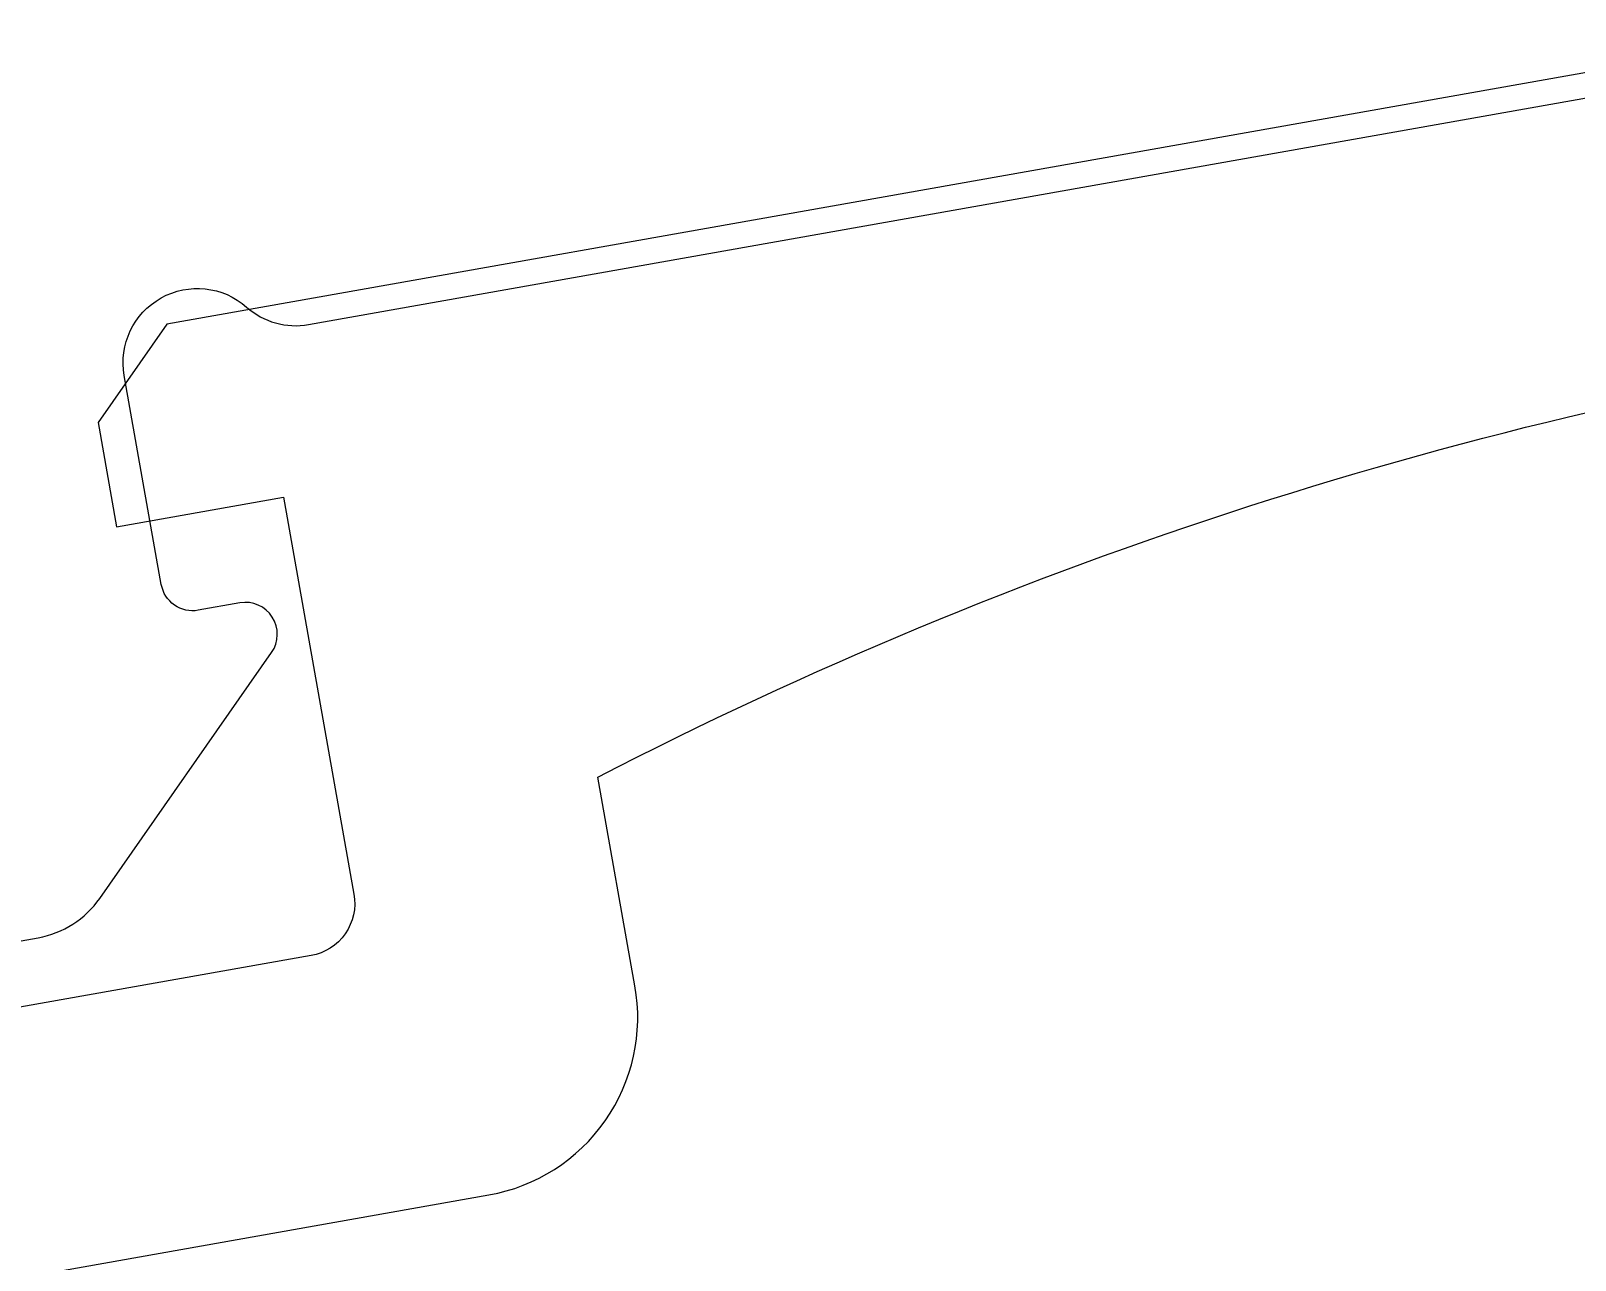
# Model space of a CAD drawing. Header units: millimetres. Extents: x 0 to 9491604, y -172998 to 295086.
# Drawn here: x 396848.06 to 396856.94, y 51089.77 to 51096.84 of the extents above; entities that cross this region are included whole.
import ezdxf
from ezdxf.enums import TextEntityAlignment as Align

# ---------------------------------------------------------------- set-up
doc = ezdxf.new("R2018")
doc.units = ezdxf.units.MM
for name, color, linetype, lineweight in [('АР_Маркер экспликации', 239, 'Continuous', 13), ('АР_Номер помещения', 250, 'Continuous', 9), ('АР_Размеры', 175, 'Continuous', 9), ('АР_Сущ Несущая стена', 250, 'Continuous', 50)]:
    doc.layers.add(name, color=color, linetype=linetype, lineweight=lineweight)
doc.layers.add('АР_Названия помещений', color=124, linetype='Continuous', lineweight=5, plot=False)
doc.layers.add('АР_Помещения_площадь', color=19, linetype='Continuous', lineweight=9, plot=False)
doc.styles.add('ISOCPEUR', font='', dxfattribs={"height": 250})
doc.styles.get("Standard").update_dxf_attribs({"font": 'GOST.TTF'})
doc.styles.get('ISOCPEUR').set_extended_font_data('ISOCPEUR', italic=True)

# ---------------------------------------------------------------- blocks, each defined once
blk = doc.blocks.new('*U252')
at = {"color": 7, "style": 'ISOCPEUR', "width": 0.7, "flags": 1}
blk.add_attdef('КАТЕГОРИЯ', (-499.1655, -2092.1864), '', height=250, dxfattribs=at)
at = {"layer": 'АР_Номер помещения', "color": 7, "style": 'ISOCPEUR', "width": 0.7}
blk.add_attdef('НОМЕР_ПОМЕЩЕНИЯ', text='', height=300, dxfattribs=at).set_placement((-13874.5004, 6637.5515), align=Align.MIDDLE_CENTER)
at = {"layer": 'АР_Помещения_площадь', "color": 7, "lineweight": 30, "width": 0.7, "flags": 104}
blk.add_attdef('ИМЯ_ПОМЕЩЕНИЯ', text='', height=100, dxfattribs=at).set_placement((157.6277, 1217.1414), align=Align.MIDDLE_CENTER)
at = {"layer": 'АР_Помещения_площадь', "color": 7, "style": 'ISOCPEUR', "width": 0.7}
blk.add_attdef('ПЛОЩАДЬ_ПОМЕЩЕНИЯ', text='', height=200, dxfattribs=at).set_placement((-12654.5821, 407.6716), align=Align.MIDDLE_RIGHT)
blk = doc.blocks.new('*U251')
at = {"color": 7, "style": 'ISOCPEUR', "width": 0.7, "flags": 1}
blk.add_attdef('КАТЕГОРИЯ', (-499.1655, -2092.1864), '', height=250, dxfattribs=at)
at = {"layer": 'АР_Номер помещения', "color": 7, "style": 'ISOCPEUR', "width": 0.7}
blk.add_attdef('НОМЕР_ПОМЕЩЕНИЯ', text='', height=300, dxfattribs=at).set_placement((-17424.9012, 1870.773), align=Align.MIDDLE_CENTER)
at = {"layer": 'АР_Помещения_площадь', "color": 7, "lineweight": 30, "width": 0.7, "flags": 104}
blk.add_attdef('ИМЯ_ПОМЕЩЕНИЯ', text='', height=100, dxfattribs=at).set_placement((157.6277, 1217.1414), align=Align.MIDDLE_CENTER)
at = {"layer": 'АР_Помещения_площадь', "color": 7, "style": 'ISOCPEUR', "width": 0.7}
blk.add_attdef('ПЛОЩАДЬ_ПОМЕЩЕНИЯ', text='', height=200, dxfattribs=at).set_placement((-12452.8113, 399.3563), align=Align.MIDDLE_RIGHT)

msp = doc.modelspace()

# ---------------------------------------------------------------- linework, layer by layer
at = {"layer": 'АР_Размеры', "color": 5, "lineweight": 9, "ltscale": 100, "transparency": 33554687}
for points in [[(396857.2015, 51134.6217), (396862.9858, 51101.9855, 0.414326), (396863.6218, 51101.541), (396864.9423, 51101.775, 0.410627), (396865.388, 51102.4042), (396865.2698, 51103.0713, 0.492552), (396865.0051, 51103.2721), (396864.5069, 51103.1838, -0.441111), (396864.2243, 51103.3813), (396863.9563, 51105.2355, -0.208057), (396864.2366, 51106.0913, -0.000016), (396866.1642, 51108.8462, -0.439819), (396867.6074, 51109.102, -0.000016), (396870.3643, 51107.1774, -0.208057), (396870.9218, 51106.47), (396871.3073, 51104.6367, -0.441111), (396871.1097, 51104.3541), (396870.6116, 51104.2658, 0.492552), (396870.432, 51103.9863), (396870.5503, 51103.3192, 0.410627), (396871.185, 51102.8814), (396872.5056, 51103.1155, 0.414326), (396872.9501, 51103.7515), (396867.1657, 51136.3877, 0.523933)], [(396857.2015, 51134.6217), (396862.9858, 51101.9855, 0.414326), (396863.6218, 51101.541), (396864.9423, 51101.775, 0.410627), (396865.388, 51102.4042), (396865.2698, 51103.0713, 0.492552), (396865.0051, 51103.2721), (396864.5069, 51103.1838, -0.441111), (396864.2243, 51103.3813), (396863.9563, 51105.2355, -0.208057), (396864.2366, 51106.0913, -0.000016), (396866.1642, 51108.8462, -0.439819), (396867.6074, 51109.102, -0.000016), (396870.3643, 51107.1774, -0.208057), (396870.9218, 51106.47), (396871.3073, 51104.6367, -0.441111), (396871.1097, 51104.3541), (396870.6116, 51104.2658, 0.492552), (396870.432, 51103.9863), (396870.5503, 51103.3192, 0.410627), (396871.185, 51102.8814), (396872.5056, 51103.1155, 0.414326), (396872.9501, 51103.7515), (396867.1657, 51136.3877, 0.523933)], [(396857.2015, 51134.6217), (396862.9858, 51101.9855, 0.414326), (396863.6218, 51101.541), (396864.9423, 51101.775, 0.410627), (396865.388, 51102.4042), (396865.2698, 51103.0713, 0.492552), (396865.0051, 51103.2721), (396864.5069, 51103.1838, -0.441111), (396864.2243, 51103.3813), (396863.9563, 51105.2355, -0.208057), (396864.2366, 51106.0913, -0.000016), (396866.1642, 51108.8462, -0.439819), (396867.6074, 51109.102, -0.000016), (396870.3643, 51107.1774, -0.208057), (396870.9218, 51106.47), (396871.3073, 51104.6367, -0.441111), (396871.1097, 51104.3541), (396870.6116, 51104.2658, 0.492552), (396870.432, 51103.9863), (396870.5503, 51103.3192, 0.410627), (396871.185, 51102.8814), (396872.5056, 51103.1155, 0.414326), (396872.9501, 51103.7515), (396867.1657, 51136.3877, 0.523933)], [(396857.2015, 51134.6217), (396862.9858, 51101.9855, 0.414326), (396863.6218, 51101.541), (396864.9423, 51101.775, 0.410627), (396865.388, 51102.4042), (396865.2698, 51103.0713, 0.492552), (396865.0051, 51103.2721), (396864.5069, 51103.1838, -0.441111), (396864.2243, 51103.3813), (396863.9563, 51105.2355, -0.208057), (396864.2366, 51106.0913, -0.000016), (396866.1642, 51108.8462, -0.439819), (396867.6074, 51109.102, -0.000016), (396870.3643, 51107.1774, -0.208057), (396870.9218, 51106.47), (396871.3073, 51104.6367, -0.441111), (396871.1097, 51104.3541), (396870.6116, 51104.2658, 0.492552), (396870.432, 51103.9863), (396870.5503, 51103.3192, 0.410627), (396871.185, 51102.8814), (396872.5056, 51103.1155, 0.414326), (396872.9501, 51103.7515), (396867.1657, 51136.3877, 0.523933)], [(396857.2015, 51134.6217), (396862.9858, 51101.9855, 0.414326), (396863.6218, 51101.541), (396864.9423, 51101.775, 0.410627), (396865.388, 51102.4042), (396865.2698, 51103.0713, 0.492552), (396865.0051, 51103.2721), (396864.5069, 51103.1838, -0.441111), (396864.2243, 51103.3813), (396863.9563, 51105.2355, -0.208057), (396864.2366, 51106.0913, -0.000016), (396866.1642, 51108.8462, -0.439819), (396867.6074, 51109.102, -0.000016), (396870.3643, 51107.1774, -0.208057), (396870.9218, 51106.47), (396871.3073, 51104.6367, -0.441111), (396871.1097, 51104.3541), (396870.6116, 51104.2658, 0.492552), (396870.432, 51103.9863), (396870.5503, 51103.3192, 0.410627), (396871.185, 51102.8814), (396872.5056, 51103.1155, 0.414326), (396872.9501, 51103.7515), (396867.1657, 51136.3877, 0.523933)], [(396857.2015, 51134.6217), (396862.9858, 51101.9855, 0.414326), (396863.6218, 51101.541), (396864.9423, 51101.775, 0.410627), (396865.388, 51102.4042), (396865.2698, 51103.0713, 0.492552), (396865.0051, 51103.2721), (396864.5069, 51103.1838, -0.441111), (396864.2243, 51103.3813), (396863.9563, 51105.2355, -0.208057), (396864.2366, 51106.0913, -0.000016), (396866.1642, 51108.8462, -0.439819), (396867.6074, 51109.102, -0.000016), (396870.3643, 51107.1774, -0.208057), (396870.9218, 51106.47), (396871.3073, 51104.6367, -0.441111), (396871.1097, 51104.3541), (396870.6116, 51104.2658, 0.492552), (396870.432, 51103.9863), (396870.5503, 51103.3192, 0.410627), (396871.185, 51102.8814), (396872.5056, 51103.1155, 0.414326), (396872.9501, 51103.7515), (396867.1657, 51136.3877, 0.523933)], [(396857.2015, 51134.6217), (396862.9858, 51101.9855, 0.414326), (396863.6218, 51101.541), (396864.9423, 51101.775, 0.410627), (396865.388, 51102.4042), (396865.2698, 51103.0713, 0.492552), (396865.0051, 51103.2721), (396864.5069, 51103.1838, -0.441111), (396864.2243, 51103.3813), (396863.9563, 51105.2355, -0.208057), (396864.2366, 51106.0913, -0.000016), (396866.1642, 51108.8462, -0.439819), (396867.6074, 51109.102, -0.000016), (396870.3643, 51107.1774, -0.208057), (396870.9218, 51106.47), (396871.3073, 51104.6367, -0.441111), (396871.1097, 51104.3541), (396870.6116, 51104.2658, 0.492552), (396870.432, 51103.9863), (396870.5503, 51103.3192, 0.410627), (396871.185, 51102.8814), (396872.5056, 51103.1155, 0.414326), (396872.9501, 51103.7515), (396867.1657, 51136.3877, 0.523933)], [(396857.2015, 51134.6217), (396862.9858, 51101.9855, 0.414326), (396863.6218, 51101.541), (396864.9423, 51101.775, 0.410627), (396865.388, 51102.4042), (396865.2698, 51103.0713, 0.492552), (396865.0051, 51103.2721), (396864.5069, 51103.1838, -0.441111), (396864.2243, 51103.3813), (396863.9563, 51105.2355, -0.208057), (396864.2366, 51106.0913, -0.000016), (396866.1642, 51108.8462, -0.439819), (396867.6074, 51109.102, -0.000016), (396870.3643, 51107.1774, -0.208057), (396870.9218, 51106.47), (396871.3073, 51104.6367, -0.441111), (396871.1097, 51104.3541), (396870.6116, 51104.2658, 0.492552), (396870.432, 51103.9863), (396870.5503, 51103.3192, 0.410627), (396871.185, 51102.8814), (396872.5056, 51103.1155, 0.414326), (396872.9501, 51103.7515), (396867.1657, 51136.3877, 0.523933)], [(396857.2015, 51134.6217), (396862.9858, 51101.9855, 0.414326), (396863.6218, 51101.541), (396864.9423, 51101.775, 0.410627), (396865.388, 51102.4042), (396865.2698, 51103.0713, 0.492552), (396865.0051, 51103.2721), (396864.5069, 51103.1838, -0.441111), (396864.2243, 51103.3813), (396863.9563, 51105.2355, -0.208057), (396864.2366, 51106.0913, -0.000016), (396866.1642, 51108.8462, -0.439819), (396867.6074, 51109.102, -0.000016), (396870.3643, 51107.1774, -0.208057), (396870.9218, 51106.47), (396871.3073, 51104.6367, -0.441111), (396871.1097, 51104.3541), (396870.6116, 51104.2658, 0.492552), (396870.432, 51103.9863), (396870.5503, 51103.3192, 0.410627), (396871.185, 51102.8814), (396872.5056, 51103.1155, 0.414326), (396872.9501, 51103.7515), (396867.1657, 51136.3877, 0.523933)], [(396857.2015, 51134.6217), (396862.9858, 51101.9855, 0.414326), (396863.6218, 51101.541), (396864.9423, 51101.775, 0.410627), (396865.388, 51102.4042), (396865.2698, 51103.0713, 0.492552), (396865.0051, 51103.2721), (396864.5069, 51103.1838, -0.441111), (396864.2243, 51103.3813), (396863.9563, 51105.2355, -0.208057), (396864.2366, 51106.0913, -0.000016), (396866.1642, 51108.8462, -0.439819), (396867.6074, 51109.102, -0.000016), (396870.3643, 51107.1774, -0.208057), (396870.9218, 51106.47), (396871.3073, 51104.6367, -0.441111), (396871.1097, 51104.3541), (396870.6116, 51104.2658, 0.492552), (396870.432, 51103.9863), (396870.5503, 51103.3192, 0.410627), (396871.185, 51102.8814), (396872.5056, 51103.1155, 0.414326), (396872.9501, 51103.7515), (396867.1657, 51136.3877, 0.523933)], [(396857.2015, 51134.6217), (396862.9858, 51101.9855, 0.414326), (396863.6218, 51101.541), (396864.9423, 51101.775, 0.410627), (396865.388, 51102.4042), (396865.2698, 51103.0713, 0.492552), (396865.0051, 51103.2721), (396864.5069, 51103.1838, -0.441111), (396864.2243, 51103.3813), (396863.9563, 51105.2355, -0.208057), (396864.2366, 51106.0913, -0.000016), (396866.1642, 51108.8462, -0.439819), (396867.6074, 51109.102, -0.000016), (396870.3643, 51107.1774, -0.208057), (396870.9218, 51106.47), (396871.3073, 51104.6367, -0.441111), (396871.1097, 51104.3541), (396870.6116, 51104.2658, 0.492552), (396870.432, 51103.9863), (396870.5503, 51103.3192, 0.410627), (396871.185, 51102.8814), (396872.5056, 51103.1155, 0.414326), (396872.9501, 51103.7515), (396867.1657, 51136.3877, 0.523933)], [(396857.2015, 51134.6217), (396862.9858, 51101.9855, 0.414326), (396863.6218, 51101.541), (396864.9423, 51101.775, 0.410627), (396865.388, 51102.4042), (396865.2698, 51103.0713, 0.492552), (396865.0051, 51103.2721), (396864.5069, 51103.1838, -0.441111), (396864.2243, 51103.3813), (396863.9563, 51105.2355, -0.208057), (396864.2366, 51106.0913, -0.000016), (396866.1642, 51108.8462, -0.439819), (396867.6074, 51109.102, -0.000016), (396870.3643, 51107.1774, -0.208057), (396870.9218, 51106.47), (396871.3073, 51104.6367, -0.441111), (396871.1097, 51104.3541), (396870.6116, 51104.2658, 0.492552), (396870.432, 51103.9863), (396870.5503, 51103.3192, 0.410627), (396871.185, 51102.8814), (396872.5056, 51103.1155, 0.414326), (396872.9501, 51103.7515), (396867.1657, 51136.3877, 0.523933)], [(396857.2015, 51134.6217), (396862.9858, 51101.9855, 0.414326), (396863.6218, 51101.541), (396864.9423, 51101.775, 0.410627), (396865.388, 51102.4042), (396865.2698, 51103.0713, 0.492552), (396865.0051, 51103.2721), (396864.5069, 51103.1838, -0.441111), (396864.2243, 51103.3813), (396863.9563, 51105.2355, -0.208057), (396864.2366, 51106.0913, -0.000016), (396866.1642, 51108.8462, -0.439819), (396867.6074, 51109.102, -0.000016), (396870.3643, 51107.1774, -0.208057), (396870.9218, 51106.47), (396871.3073, 51104.6367, -0.441111), (396871.1097, 51104.3541), (396870.6116, 51104.2658, 0.492552), (396870.432, 51103.9863), (396870.5503, 51103.3192, 0.410627), (396871.185, 51102.8814), (396872.5056, 51103.1155, 0.414326), (396872.9501, 51103.7515), (396867.1657, 51136.3877, 0.523933)], [(396857.2015, 51134.6217), (396862.9858, 51101.9855, 0.414326), (396863.6218, 51101.541), (396864.9423, 51101.775, 0.410627), (396865.388, 51102.4042), (396865.2698, 51103.0713, 0.492552), (396865.0051, 51103.2721), (396864.5069, 51103.1838, -0.441111), (396864.2243, 51103.3813), (396863.9563, 51105.2355, -0.208057), (396864.2366, 51106.0913, -0.000016), (396866.1642, 51108.8462, -0.439819), (396867.6074, 51109.102, -0.000016), (396870.3643, 51107.1774, -0.208057), (396870.9218, 51106.47), (396871.3073, 51104.6367, -0.441111), (396871.1097, 51104.3541), (396870.6116, 51104.2658, 0.492552), (396870.432, 51103.9863), (396870.5503, 51103.3192, 0.410627), (396871.185, 51102.8814), (396872.5056, 51103.1155, 0.414326), (396872.9501, 51103.7515), (396867.1657, 51136.3877, 0.523933)], [(396857.2015, 51134.6217), (396862.9858, 51101.9855, 0.414326), (396863.6218, 51101.541), (396864.9423, 51101.775, 0.410627), (396865.388, 51102.4042), (396865.2698, 51103.0713, 0.492552), (396865.0051, 51103.2721), (396864.5069, 51103.1838, -0.441111), (396864.2243, 51103.3813), (396863.9563, 51105.2355, -0.208057), (396864.2366, 51106.0913, -0.000016), (396866.1642, 51108.8462, -0.439819), (396867.6074, 51109.102, -0.000016), (396870.3643, 51107.1774, -0.208057), (396870.9218, 51106.47), (396871.3073, 51104.6367, -0.441111), (396871.1097, 51104.3541), (396870.6116, 51104.2658, 0.492552), (396870.432, 51103.9863), (396870.5503, 51103.3192, 0.410627), (396871.185, 51102.8814), (396872.5056, 51103.1155, 0.414326), (396872.9501, 51103.7515), (396867.1657, 51136.3877, 0.523933)], [(396857.2015, 51134.6217), (396862.9858, 51101.9855, 0.414326), (396863.6218, 51101.541), (396864.9423, 51101.775, 0.410627), (396865.388, 51102.4042), (396865.2698, 51103.0713, 0.492552), (396865.0051, 51103.2721), (396864.5069, 51103.1838, -0.441111), (396864.2243, 51103.3813), (396863.9563, 51105.2355, -0.208057), (396864.2366, 51106.0913, -0.000016), (396866.1642, 51108.8462, -0.439819), (396867.6074, 51109.102, -0.000016), (396870.3643, 51107.1774, -0.208057), (396870.9218, 51106.47), (396871.3073, 51104.6367, -0.441111), (396871.1097, 51104.3541), (396870.6116, 51104.2658, 0.492552), (396870.432, 51103.9863), (396870.5503, 51103.3192, 0.410627), (396871.185, 51102.8814), (396872.5056, 51103.1155, 0.414326), (396872.9501, 51103.7515), (396867.1657, 51136.3877, 0.523933)], [(396857.2015, 51134.6217), (396862.9858, 51101.9855, 0.414326), (396863.6218, 51101.541), (396864.9423, 51101.775, 0.410627), (396865.388, 51102.4042), (396865.2698, 51103.0713, 0.492552), (396865.0051, 51103.2721), (396864.5069, 51103.1838, -0.441111), (396864.2243, 51103.3813), (396863.9563, 51105.2355, -0.208057), (396864.2366, 51106.0913, -0.000016), (396866.1642, 51108.8462, -0.439819), (396867.6074, 51109.102, -0.000016), (396870.3643, 51107.1774, -0.208057), (396870.9218, 51106.47), (396871.3073, 51104.6367, -0.441111), (396871.1097, 51104.3541), (396870.6116, 51104.2658, 0.492552), (396870.432, 51103.9863), (396870.5503, 51103.3192, 0.410627), (396871.185, 51102.8814), (396872.5056, 51103.1155, 0.414326), (396872.9501, 51103.7515), (396867.1657, 51136.3877, 0.523933)], [(396857.2015, 51134.6217), (396862.9858, 51101.9855, 0.414326), (396863.6218, 51101.541), (396864.9423, 51101.775, 0.410627), (396865.388, 51102.4042), (396865.2698, 51103.0713, 0.492552), (396865.0051, 51103.2721), (396864.5069, 51103.1838, -0.441111), (396864.2243, 51103.3813), (396863.9563, 51105.2355, -0.208057), (396864.2366, 51106.0913, -0.000016), (396866.1642, 51108.8462, -0.439819), (396867.6074, 51109.102, -0.000016), (396870.3643, 51107.1774, -0.208057), (396870.9218, 51106.47), (396871.3073, 51104.6367, -0.441111), (396871.1097, 51104.3541), (396870.6116, 51104.2658, 0.492552), (396870.432, 51103.9863), (396870.5503, 51103.3192, 0.410627), (396871.185, 51102.8814), (396872.5056, 51103.1155, 0.414326), (396872.9501, 51103.7515), (396867.1657, 51136.3877, 0.523933)], [(396857.2015, 51134.6217), (396862.9858, 51101.9855, 0.414326), (396863.6218, 51101.541), (396864.9423, 51101.775, 0.410627), (396865.388, 51102.4042), (396865.2698, 51103.0713, 0.492552), (396865.0051, 51103.2721), (396864.5069, 51103.1838, -0.441111), (396864.2243, 51103.3813), (396863.9563, 51105.2355, -0.208057), (396864.2366, 51106.0913, -0.000016), (396866.1642, 51108.8462, -0.439819), (396867.6074, 51109.102, -0.000016), (396870.3643, 51107.1774, -0.208057), (396870.9218, 51106.47), (396871.3073, 51104.6367, -0.441111), (396871.1097, 51104.3541), (396870.6116, 51104.2658, 0.492552), (396870.432, 51103.9863), (396870.5503, 51103.3192, 0.410627), (396871.185, 51102.8814), (396872.5056, 51103.1155, 0.414326), (396872.9501, 51103.7515), (396867.1657, 51136.3877, 0.523933)], [(396857.2015, 51134.6217), (396862.9858, 51101.9855, 0.414326), (396863.6218, 51101.541), (396864.9423, 51101.775, 0.410627), (396865.388, 51102.4042), (396865.2698, 51103.0713, 0.492552), (396865.0051, 51103.2721), (396864.5069, 51103.1838, -0.441111), (396864.2243, 51103.3813), (396863.9563, 51105.2355, -0.208057), (396864.2366, 51106.0913, -0.000016), (396866.1642, 51108.8462, -0.439819), (396867.6074, 51109.102, -0.000016), (396870.3643, 51107.1774, -0.208057), (396870.9218, 51106.47), (396871.3073, 51104.6367, -0.441111), (396871.1097, 51104.3541), (396870.6116, 51104.2658, 0.492552), (396870.432, 51103.9863), (396870.5503, 51103.3192, 0.410627), (396871.185, 51102.8814), (396872.5056, 51103.1155, 0.414326), (396872.9501, 51103.7515), (396867.1657, 51136.3877, 0.523933)], [(396857.2015, 51134.6217), (396862.9858, 51101.9855, 0.414326), (396863.6218, 51101.541), (396864.9423, 51101.775, 0.410627), (396865.388, 51102.4042), (396865.2698, 51103.0713, 0.492552), (396865.0051, 51103.2721), (396864.5069, 51103.1838, -0.441111), (396864.2243, 51103.3813), (396863.9563, 51105.2355, -0.208057), (396864.2366, 51106.0913, -0.000016), (396866.1642, 51108.8462, -0.439819), (396867.6074, 51109.102, -0.000016), (396870.3643, 51107.1774, -0.208057), (396870.9218, 51106.47), (396871.3073, 51104.6367, -0.441111), (396871.1097, 51104.3541), (396870.6116, 51104.2658, 0.492552), (396870.432, 51103.9863), (396870.5503, 51103.3192, 0.410627), (396871.185, 51102.8814), (396872.5056, 51103.1155, 0.414326), (396872.9501, 51103.7515), (396867.1657, 51136.3877, 0.523933)], [(396857.2015, 51134.6217), (396862.9858, 51101.9855, 0.414326), (396863.6218, 51101.541), (396864.9423, 51101.775, 0.410627), (396865.388, 51102.4042), (396865.2698, 51103.0713, 0.492552), (396865.0051, 51103.2721), (396864.5069, 51103.1838, -0.441111), (396864.2243, 51103.3813), (396863.9563, 51105.2355, -0.208057), (396864.2366, 51106.0913, -0.000016), (396866.1642, 51108.8462, -0.439819), (396867.6074, 51109.102, -0.000016), (396870.3643, 51107.1774, -0.208057), (396870.9218, 51106.47), (396871.3073, 51104.6367, -0.441111), (396871.1097, 51104.3541), (396870.6116, 51104.2658, 0.492552), (396870.432, 51103.9863), (396870.5503, 51103.3192, 0.410627), (396871.185, 51102.8814), (396872.5056, 51103.1155, 0.414326), (396872.9501, 51103.7515), (396867.1657, 51136.3877, 0.523933)], [(396857.2015, 51134.6217), (396862.9858, 51101.9855, 0.414326), (396863.6218, 51101.541), (396864.9423, 51101.775, 0.410627), (396865.388, 51102.4042), (396865.2698, 51103.0713, 0.492552), (396865.0051, 51103.2721), (396864.5069, 51103.1838, -0.441111), (396864.2243, 51103.3813), (396863.9563, 51105.2355, -0.208057), (396864.2366, 51106.0913, -0.000016), (396866.1642, 51108.8462, -0.439819), (396867.6074, 51109.102, -0.000016), (396870.3643, 51107.1774, -0.208057), (396870.9218, 51106.47), (396871.3073, 51104.6367, -0.441111), (396871.1097, 51104.3541), (396870.6116, 51104.2658, 0.492552), (396870.432, 51103.9863), (396870.5503, 51103.3192, 0.410627), (396871.185, 51102.8814), (396872.5056, 51103.1155, 0.414326), (396872.9501, 51103.7515), (396867.1657, 51136.3877, 0.523933)], [(396888.462, 51102.177), (396848.8398, 51095.1545), (396848.4447, 51094.5892), (396848.5511, 51093.989), (396849.5116, 51094.1592), (396849.9158, 51091.8782, -0.414362), (396849.6689, 51091.5249), (396843.0661, 51090.3546, -0.414326), (396841.8647, 51091.1942), (396841.5881, 51092.7549), (396842.6685, 51092.9464), (396842.5622, 51093.5466), (396841.8768, 51093.9205), (396838.5153, 51093.3247, 0.551224), (396838.3204, 51092.8476), (396840.1303, 51090.3205, -0.267349), (396840.2307, 51089.291)], [(396888.462, 51102.177), (396848.8398, 51095.1545), (396848.4447, 51094.5892), (396848.5511, 51093.989), (396849.5116, 51094.1592), (396849.9158, 51091.8782, -0.414362), (396849.6689, 51091.5249), (396843.0661, 51090.3546, -0.414326), (396841.8647, 51091.1942), (396841.5881, 51092.7549), (396842.6685, 51092.9464), (396842.5622, 51093.5466), (396841.8768, 51093.9205), (396838.5153, 51093.3247, 0.551224), (396838.3204, 51092.8476), (396840.1303, 51090.3205, -0.267349), (396840.2307, 51089.291)], [(396888.462, 51102.177), (396848.8398, 51095.1545), (396848.4447, 51094.5892), (396848.5511, 51093.989), (396849.5116, 51094.1592), (396849.9158, 51091.8782, -0.414362), (396849.6689, 51091.5249), (396843.0661, 51090.3546, -0.414326), (396841.8647, 51091.1942), (396841.5881, 51092.7549), (396842.6685, 51092.9464), (396842.5622, 51093.5466), (396841.8768, 51093.9205), (396838.5153, 51093.3247, 0.551224), (396838.3204, 51092.8476), (396840.1303, 51090.3205, -0.267349), (396840.2307, 51089.291)], [(396888.462, 51102.177), (396848.8398, 51095.1545), (396848.4447, 51094.5892), (396848.5511, 51093.989), (396849.5116, 51094.1592), (396849.9158, 51091.8782, -0.414362), (396849.6689, 51091.5249), (396843.0661, 51090.3546, -0.414326), (396841.8647, 51091.1942), (396841.5881, 51092.7549), (396842.6685, 51092.9464), (396842.5622, 51093.5466), (396841.8768, 51093.9205), (396838.5153, 51093.3247, 0.551224), (396838.3204, 51092.8476), (396840.1303, 51090.3205, -0.267349), (396840.2307, 51089.291)], [(396888.462, 51102.177), (396848.8398, 51095.1545), (396848.4447, 51094.5892), (396848.5511, 51093.989), (396849.5116, 51094.1592), (396849.9158, 51091.8782, -0.414362), (396849.6689, 51091.5249), (396843.0661, 51090.3546, -0.414326), (396841.8647, 51091.1942), (396841.5881, 51092.7549), (396842.6685, 51092.9464), (396842.5622, 51093.5466), (396841.8768, 51093.9205), (396838.5153, 51093.3247, 0.551224), (396838.3204, 51092.8476), (396840.1303, 51090.3205, -0.267349), (396840.2307, 51089.291)], [(396888.462, 51102.177), (396848.8398, 51095.1545), (396848.4447, 51094.5892), (396848.5511, 51093.989), (396849.5116, 51094.1592), (396849.9158, 51091.8782, -0.414362), (396849.6689, 51091.5249), (396843.0661, 51090.3546, -0.414326), (396841.8647, 51091.1942), (396841.5881, 51092.7549), (396842.6685, 51092.9464), (396842.5622, 51093.5466), (396841.8768, 51093.9205), (396838.5153, 51093.3247, 0.551224), (396838.3204, 51092.8476), (396840.1303, 51090.3205, -0.267349), (396840.2307, 51089.291)], [(396888.462, 51102.177), (396848.8398, 51095.1545), (396848.4447, 51094.5892), (396848.5511, 51093.989), (396849.5116, 51094.1592), (396849.9158, 51091.8782, -0.414362), (396849.6689, 51091.5249), (396843.0661, 51090.3546, -0.414326), (396841.8647, 51091.1942), (396841.5881, 51092.7549), (396842.6685, 51092.9464), (396842.5622, 51093.5466), (396841.8768, 51093.9205), (396838.5153, 51093.3247, 0.551224), (396838.3204, 51092.8476), (396840.1303, 51090.3205, -0.267349), (396840.2307, 51089.291)], [(396888.462, 51102.177), (396848.8398, 51095.1545), (396848.4447, 51094.5892), (396848.5511, 51093.989), (396849.5116, 51094.1592), (396849.9158, 51091.8782, -0.414362), (396849.6689, 51091.5249), (396843.0661, 51090.3546, -0.414326), (396841.8647, 51091.1942), (396841.5881, 51092.7549), (396842.6685, 51092.9464), (396842.5622, 51093.5466), (396841.8768, 51093.9205), (396838.5153, 51093.3247, 0.551224), (396838.3204, 51092.8476), (396840.1303, 51090.3205, -0.267349), (396840.2307, 51089.291)], [(396888.462, 51102.177), (396848.8398, 51095.1545), (396848.4447, 51094.5892), (396848.5511, 51093.989), (396849.5116, 51094.1592), (396849.9158, 51091.8782, -0.414362), (396849.6689, 51091.5249), (396843.0661, 51090.3546, -0.414326), (396841.8647, 51091.1942), (396841.5881, 51092.7549), (396842.6685, 51092.9464), (396842.5622, 51093.5466), (396841.8768, 51093.9205), (396838.5153, 51093.3247, 0.551224), (396838.3204, 51092.8476), (396840.1303, 51090.3205, -0.267349), (396840.2307, 51089.291)], [(396888.462, 51102.177), (396848.8398, 51095.1545), (396848.4447, 51094.5892), (396848.5511, 51093.989), (396849.5116, 51094.1592), (396849.9158, 51091.8782, -0.414362), (396849.6689, 51091.5249), (396843.0661, 51090.3546, -0.414326), (396841.8647, 51091.1942), (396841.5881, 51092.7549), (396842.6685, 51092.9464), (396842.5622, 51093.5466), (396841.8768, 51093.9205), (396838.5153, 51093.3247, 0.551224), (396838.3204, 51092.8476), (396840.1303, 51090.3205, -0.267349), (396840.2307, 51089.291)], [(396888.462, 51102.177), (396848.8398, 51095.1545), (396848.4447, 51094.5892), (396848.5511, 51093.989), (396849.5116, 51094.1592), (396849.9158, 51091.8782, -0.414362), (396849.6689, 51091.5249), (396843.0661, 51090.3546, -0.414326), (396841.8647, 51091.1942), (396841.5881, 51092.7549), (396842.6685, 51092.9464), (396842.5622, 51093.5466), (396841.8768, 51093.9205), (396838.5153, 51093.3247, 0.551224), (396838.3204, 51092.8476), (396840.1303, 51090.3205, -0.267349), (396840.2307, 51089.291)], [(396888.462, 51102.177), (396848.8398, 51095.1545), (396848.4447, 51094.5892), (396848.5511, 51093.989), (396849.5116, 51094.1592), (396849.9158, 51091.8782, -0.414362), (396849.6689, 51091.5249), (396843.0661, 51090.3546, -0.414326), (396841.8647, 51091.1942), (396841.5881, 51092.7549), (396842.6685, 51092.9464), (396842.5622, 51093.5466), (396841.8768, 51093.9205), (396838.5153, 51093.3247, 0.551224), (396838.3204, 51092.8476), (396840.1303, 51090.3205, -0.267349), (396840.2307, 51089.291)], [(396888.462, 51102.177), (396848.8398, 51095.1545), (396848.4447, 51094.5892), (396848.5511, 51093.989), (396849.5116, 51094.1592), (396849.9158, 51091.8782, -0.414362), (396849.6689, 51091.5249), (396843.0661, 51090.3546, -0.414326), (396841.8647, 51091.1942), (396841.5881, 51092.7549), (396842.6685, 51092.9464), (396842.5622, 51093.5466), (396841.8768, 51093.9205), (396838.5153, 51093.3247, 0.551224), (396838.3204, 51092.8476), (396840.1303, 51090.3205, -0.267349), (396840.2307, 51089.291)], [(396888.462, 51102.177), (396848.8398, 51095.1545), (396848.4447, 51094.5892), (396848.5511, 51093.989), (396849.5116, 51094.1592), (396849.9158, 51091.8782, -0.414362), (396849.6689, 51091.5249), (396843.0661, 51090.3546, -0.414326), (396841.8647, 51091.1942), (396841.5881, 51092.7549), (396842.6685, 51092.9464), (396842.5622, 51093.5466), (396841.8768, 51093.9205), (396838.5153, 51093.3247, 0.551224), (396838.3204, 51092.8476), (396840.1303, 51090.3205, -0.267349), (396840.2307, 51089.291)], [(396888.462, 51102.177), (396848.8398, 51095.1545), (396848.4447, 51094.5892), (396848.5511, 51093.989), (396849.5116, 51094.1592), (396849.9158, 51091.8782, -0.414362), (396849.6689, 51091.5249), (396843.0661, 51090.3546, -0.414326), (396841.8647, 51091.1942), (396841.5881, 51092.7549), (396842.6685, 51092.9464), (396842.5622, 51093.5466), (396841.8768, 51093.9205), (396838.5153, 51093.3247, 0.551224), (396838.3204, 51092.8476), (396840.1303, 51090.3205, -0.267349), (396840.2307, 51089.291)], [(396888.462, 51102.177), (396848.8398, 51095.1545), (396848.4447, 51094.5892), (396848.5511, 51093.989), (396849.5116, 51094.1592), (396849.9158, 51091.8782, -0.414362), (396849.6689, 51091.5249), (396843.0661, 51090.3546, -0.414326), (396841.8647, 51091.1942), (396841.5881, 51092.7549), (396842.6685, 51092.9464), (396842.5622, 51093.5466), (396841.8768, 51093.9205), (396838.5153, 51093.3247, 0.551224), (396838.3204, 51092.8476), (396840.1303, 51090.3205, -0.267349), (396840.2307, 51089.291)], [(396888.462, 51102.177), (396848.8398, 51095.1545), (396848.4447, 51094.5892), (396848.5511, 51093.989), (396849.5116, 51094.1592), (396849.9158, 51091.8782, -0.414362), (396849.6689, 51091.5249), (396843.0661, 51090.3546, -0.414326), (396841.8647, 51091.1942), (396841.5881, 51092.7549), (396842.6685, 51092.9464), (396842.5622, 51093.5466), (396841.8768, 51093.9205), (396838.5153, 51093.3247, 0.551224), (396838.3204, 51092.8476), (396840.1303, 51090.3205, -0.267349), (396840.2307, 51089.291)], [(396888.462, 51102.177), (396848.8398, 51095.1545), (396848.4447, 51094.5892), (396848.5511, 51093.989), (396849.5116, 51094.1592), (396849.9158, 51091.8782, -0.414362), (396849.6689, 51091.5249), (396843.0661, 51090.3546, -0.414326), (396841.8647, 51091.1942), (396841.5881, 51092.7549), (396842.6685, 51092.9464), (396842.5622, 51093.5466), (396841.8768, 51093.9205), (396838.5153, 51093.3247, 0.551224), (396838.3204, 51092.8476), (396840.1303, 51090.3205, -0.267349), (396840.2307, 51089.291)], [(396888.462, 51102.177), (396848.8398, 51095.1545), (396848.4447, 51094.5892), (396848.5511, 51093.989), (396849.5116, 51094.1592), (396849.9158, 51091.8782, -0.414362), (396849.6689, 51091.5249), (396843.0661, 51090.3546, -0.414326), (396841.8647, 51091.1942), (396841.5881, 51092.7549), (396842.6685, 51092.9464), (396842.5622, 51093.5466), (396841.8768, 51093.9205), (396838.5153, 51093.3247, 0.551224), (396838.3204, 51092.8476), (396840.1303, 51090.3205, -0.267349), (396840.2307, 51089.291)], [(396888.462, 51102.177), (396848.8398, 51095.1545), (396848.4447, 51094.5892), (396848.5511, 51093.989), (396849.5116, 51094.1592), (396849.9158, 51091.8782, -0.414362), (396849.6689, 51091.5249), (396843.0661, 51090.3546, -0.414326), (396841.8647, 51091.1942), (396841.5881, 51092.7549), (396842.6685, 51092.9464), (396842.5622, 51093.5466), (396841.8768, 51093.9205), (396838.5153, 51093.3247, 0.551224), (396838.3204, 51092.8476), (396840.1303, 51090.3205, -0.267349), (396840.2307, 51089.291)], [(396888.462, 51102.177), (396848.8398, 51095.1545), (396848.4447, 51094.5892), (396848.5511, 51093.989), (396849.5116, 51094.1592), (396849.9158, 51091.8782, -0.414362), (396849.6689, 51091.5249), (396843.0661, 51090.3546, -0.414326), (396841.8647, 51091.1942), (396841.5881, 51092.7549), (396842.6685, 51092.9464), (396842.5622, 51093.5466), (396841.8768, 51093.9205), (396838.5153, 51093.3247, 0.551224), (396838.3204, 51092.8476), (396840.1303, 51090.3205, -0.267349), (396840.2307, 51089.291)], [(396888.462, 51102.177), (396848.8398, 51095.1545), (396848.4447, 51094.5892), (396848.5511, 51093.989), (396849.5116, 51094.1592), (396849.9158, 51091.8782, -0.414362), (396849.6689, 51091.5249), (396843.0661, 51090.3546, -0.414326), (396841.8647, 51091.1942), (396841.5881, 51092.7549), (396842.6685, 51092.9464), (396842.5622, 51093.5466), (396841.8768, 51093.9205), (396838.5153, 51093.3247, 0.551224), (396838.3204, 51092.8476), (396840.1303, 51090.3205, -0.267349), (396840.2307, 51089.291)], [(396888.462, 51102.177), (396848.8398, 51095.1545), (396848.4447, 51094.5892), (396848.5511, 51093.989), (396849.5116, 51094.1592), (396849.9158, 51091.8782, -0.414362), (396849.6689, 51091.5249), (396843.0661, 51090.3546, -0.414326), (396841.8647, 51091.1942), (396841.5881, 51092.7549), (396842.6685, 51092.9464), (396842.5622, 51093.5466), (396841.8768, 51093.9205), (396838.5153, 51093.3247, 0.551224), (396838.3204, 51092.8476), (396840.1303, 51090.3205, -0.267349), (396840.2307, 51089.291)], [(396837.626, 51093.0197), (396841.3476, 51093.6793, 0.228696), (396841.6484, 51093.8964, -0.319049), (396842.0918, 51094.1145, -0.319002), (396842.4438, 51093.7677), (396842.6566, 51092.5672, -0.4144), (396842.5084, 51092.3552), (396842.2683, 51092.3127, 0.668339), (396842.1955, 51091.9827), (396843.6088, 51090.9949, 0.198883), (396844.0188, 51090.9044), (396848.1005, 51091.6278, 0.198883), (396848.4545, 51091.8538), (396849.4421, 51093.2671, 0.668339), (396849.2603, 51093.5519), (396849.0203, 51093.5094, -0.4144), (396848.8083, 51093.6575), (396848.5955, 51094.858, -0.710202), (396849.2983, 51095.2522, 0.228696), (396849.6553, 51095.1518), (396858.8289, 51096.7777, 0.414362)], [(396837.626, 51093.0197), (396841.3476, 51093.6793, 0.228696), (396841.6484, 51093.8964, -0.319049), (396842.0918, 51094.1145, -0.319002), (396842.4438, 51093.7677), (396842.6566, 51092.5672, -0.4144), (396842.5084, 51092.3552), (396842.2683, 51092.3127, 0.668339), (396842.1955, 51091.9827), (396843.6088, 51090.9949, 0.198883), (396844.0188, 51090.9044), (396848.1005, 51091.6278, 0.198883), (396848.4545, 51091.8538), (396849.4421, 51093.2671, 0.668339), (396849.2603, 51093.5519), (396849.0203, 51093.5094, -0.4144), (396848.8083, 51093.6575), (396848.5955, 51094.858, -0.710202), (396849.2983, 51095.2522, 0.228696), (396849.6553, 51095.1518), (396858.8289, 51096.7777, 0.414362)], [(396837.626, 51093.0197), (396841.3476, 51093.6793, 0.228696), (396841.6484, 51093.8964, -0.319049), (396842.0918, 51094.1145, -0.319002), (396842.4438, 51093.7677), (396842.6566, 51092.5672, -0.4144), (396842.5084, 51092.3552), (396842.2683, 51092.3127, 0.668339), (396842.1955, 51091.9827), (396843.6088, 51090.9949, 0.198883), (396844.0188, 51090.9044), (396848.1005, 51091.6278, 0.198883), (396848.4545, 51091.8538), (396849.4421, 51093.2671, 0.668339), (396849.2603, 51093.5519), (396849.0203, 51093.5094, -0.4144), (396848.8083, 51093.6575), (396848.5955, 51094.858, -0.710202), (396849.2983, 51095.2522, 0.228696), (396849.6553, 51095.1518), (396858.8289, 51096.7777, 0.414362)], [(396837.626, 51093.0197), (396841.3476, 51093.6793, 0.228696), (396841.6484, 51093.8964, -0.319049), (396842.0918, 51094.1145, -0.319002), (396842.4438, 51093.7677), (396842.6566, 51092.5672, -0.4144), (396842.5084, 51092.3552), (396842.2683, 51092.3127, 0.668339), (396842.1955, 51091.9827), (396843.6088, 51090.9949, 0.198883), (396844.0188, 51090.9044), (396848.1005, 51091.6278, 0.198883), (396848.4545, 51091.8538), (396849.4421, 51093.2671, 0.668339), (396849.2603, 51093.5519), (396849.0203, 51093.5094, -0.4144), (396848.8083, 51093.6575), (396848.5955, 51094.858, -0.710202), (396849.2983, 51095.2522, 0.228696), (396849.6553, 51095.1518), (396858.8289, 51096.7777, 0.414362)], [(396837.626, 51093.0197), (396841.3476, 51093.6793, 0.228696), (396841.6484, 51093.8964, -0.319049), (396842.0918, 51094.1145, -0.319002), (396842.4438, 51093.7677), (396842.6566, 51092.5672, -0.4144), (396842.5084, 51092.3552), (396842.2683, 51092.3127, 0.668339), (396842.1955, 51091.9827), (396843.6088, 51090.9949, 0.198883), (396844.0188, 51090.9044), (396848.1005, 51091.6278, 0.198883), (396848.4545, 51091.8538), (396849.4421, 51093.2671, 0.668339), (396849.2603, 51093.5519), (396849.0203, 51093.5094, -0.4144), (396848.8083, 51093.6575), (396848.5955, 51094.858, -0.710202), (396849.2983, 51095.2522, 0.228696), (396849.6553, 51095.1518), (396858.8289, 51096.7777, 0.414362)], [(396837.626, 51093.0197), (396841.3476, 51093.6793, 0.228696), (396841.6484, 51093.8964, -0.319049), (396842.0918, 51094.1145, -0.319002), (396842.4438, 51093.7677), (396842.6566, 51092.5672, -0.4144), (396842.5084, 51092.3552), (396842.2683, 51092.3127, 0.668339), (396842.1955, 51091.9827), (396843.6088, 51090.9949, 0.198883), (396844.0188, 51090.9044), (396848.1005, 51091.6278, 0.198883), (396848.4545, 51091.8538), (396849.4421, 51093.2671, 0.668339), (396849.2603, 51093.5519), (396849.0203, 51093.5094, -0.4144), (396848.8083, 51093.6575), (396848.5955, 51094.858, -0.710202), (396849.2983, 51095.2522, 0.228696), (396849.6553, 51095.1518), (396858.8289, 51096.7777, 0.414362)], [(396837.626, 51093.0197), (396841.3476, 51093.6793, 0.228696), (396841.6484, 51093.8964, -0.319049), (396842.0918, 51094.1145, -0.319002), (396842.4438, 51093.7677), (396842.6566, 51092.5672, -0.4144), (396842.5084, 51092.3552), (396842.2683, 51092.3127, 0.668339), (396842.1955, 51091.9827), (396843.6088, 51090.9949, 0.198883), (396844.0188, 51090.9044), (396848.1005, 51091.6278, 0.198883), (396848.4545, 51091.8538), (396849.4421, 51093.2671, 0.668339), (396849.2603, 51093.5519), (396849.0203, 51093.5094, -0.4144), (396848.8083, 51093.6575), (396848.5955, 51094.858, -0.710202), (396849.2983, 51095.2522, 0.228696), (396849.6553, 51095.1518), (396858.8289, 51096.7777, 0.414362)], [(396837.626, 51093.0197), (396841.3476, 51093.6793, 0.228696), (396841.6484, 51093.8964, -0.319049), (396842.0918, 51094.1145, -0.319002), (396842.4438, 51093.7677), (396842.6566, 51092.5672, -0.4144), (396842.5084, 51092.3552), (396842.2683, 51092.3127, 0.668339), (396842.1955, 51091.9827), (396843.6088, 51090.9949, 0.198883), (396844.0188, 51090.9044), (396848.1005, 51091.6278, 0.198883), (396848.4545, 51091.8538), (396849.4421, 51093.2671, 0.668339), (396849.2603, 51093.5519), (396849.0203, 51093.5094, -0.4144), (396848.8083, 51093.6575), (396848.5955, 51094.858, -0.710202), (396849.2983, 51095.2522, 0.228696), (396849.6553, 51095.1518), (396858.8289, 51096.7777, 0.414362)], [(396837.626, 51093.0197), (396841.3476, 51093.6793, 0.228696), (396841.6484, 51093.8964, -0.319049), (396842.0918, 51094.1145, -0.319002), (396842.4438, 51093.7677), (396842.6566, 51092.5672, -0.4144), (396842.5084, 51092.3552), (396842.2683, 51092.3127, 0.668339), (396842.1955, 51091.9827), (396843.6088, 51090.9949, 0.198883), (396844.0188, 51090.9044), (396848.1005, 51091.6278, 0.198883), (396848.4545, 51091.8538), (396849.4421, 51093.2671, 0.668339), (396849.2603, 51093.5519), (396849.0203, 51093.5094, -0.4144), (396848.8083, 51093.6575), (396848.5955, 51094.858, -0.710202), (396849.2983, 51095.2522, 0.228696), (396849.6553, 51095.1518), (396858.8289, 51096.7777, 0.414362)], [(396837.626, 51093.0197), (396841.3476, 51093.6793, 0.228696), (396841.6484, 51093.8964, -0.319049), (396842.0918, 51094.1145, -0.319002), (396842.4438, 51093.7677), (396842.6566, 51092.5672, -0.4144), (396842.5084, 51092.3552), (396842.2683, 51092.3127, 0.668339), (396842.1955, 51091.9827), (396843.6088, 51090.9949, 0.198883), (396844.0188, 51090.9044), (396848.1005, 51091.6278, 0.198883), (396848.4545, 51091.8538), (396849.4421, 51093.2671, 0.668339), (396849.2603, 51093.5519), (396849.0203, 51093.5094, -0.4144), (396848.8083, 51093.6575), (396848.5955, 51094.858, -0.710202), (396849.2983, 51095.2522, 0.228696), (396849.6553, 51095.1518), (396858.8289, 51096.7777, 0.414362)], [(396837.626, 51093.0197), (396841.3476, 51093.6793, 0.228696), (396841.6484, 51093.8964, -0.319049), (396842.0918, 51094.1145, -0.319002), (396842.4438, 51093.7677), (396842.6566, 51092.5672, -0.4144), (396842.5084, 51092.3552), (396842.2683, 51092.3127, 0.668339), (396842.1955, 51091.9827), (396843.6088, 51090.9949, 0.198883), (396844.0188, 51090.9044), (396848.1005, 51091.6278, 0.198883), (396848.4545, 51091.8538), (396849.4421, 51093.2671, 0.668339), (396849.2603, 51093.5519), (396849.0203, 51093.5094, -0.4144), (396848.8083, 51093.6575), (396848.5955, 51094.858, -0.710202), (396849.2983, 51095.2522, 0.228696), (396849.6553, 51095.1518), (396858.8289, 51096.7777, 0.414362)], [(396837.626, 51093.0197), (396841.3476, 51093.6793, 0.228696), (396841.6484, 51093.8964, -0.319049), (396842.0918, 51094.1145, -0.319002), (396842.4438, 51093.7677), (396842.6566, 51092.5672, -0.4144), (396842.5084, 51092.3552), (396842.2683, 51092.3127, 0.668339), (396842.1955, 51091.9827), (396843.6088, 51090.9949, 0.198883), (396844.0188, 51090.9044), (396848.1005, 51091.6278, 0.198883), (396848.4545, 51091.8538), (396849.4421, 51093.2671, 0.668339), (396849.2603, 51093.5519), (396849.0203, 51093.5094, -0.4144), (396848.8083, 51093.6575), (396848.5955, 51094.858, -0.710202), (396849.2983, 51095.2522, 0.228696), (396849.6553, 51095.1518), (396858.8289, 51096.7777, 0.414362)], [(396837.626, 51093.0197), (396841.3476, 51093.6793, 0.228696), (396841.6484, 51093.8964, -0.319049), (396842.0918, 51094.1145, -0.319002), (396842.4438, 51093.7677), (396842.6566, 51092.5672, -0.4144), (396842.5084, 51092.3552), (396842.2683, 51092.3127, 0.668339), (396842.1955, 51091.9827), (396843.6088, 51090.9949, 0.198883), (396844.0188, 51090.9044), (396848.1005, 51091.6278, 0.198883), (396848.4545, 51091.8538), (396849.4421, 51093.2671, 0.668339), (396849.2603, 51093.5519), (396849.0203, 51093.5094, -0.4144), (396848.8083, 51093.6575), (396848.5955, 51094.858, -0.710202), (396849.2983, 51095.2522, 0.228696), (396849.6553, 51095.1518), (396858.8289, 51096.7777, 0.414362)], [(396837.626, 51093.0197), (396841.3476, 51093.6793, 0.228696), (396841.6484, 51093.8964, -0.319049), (396842.0918, 51094.1145, -0.319002), (396842.4438, 51093.7677), (396842.6566, 51092.5672, -0.4144), (396842.5084, 51092.3552), (396842.2683, 51092.3127, 0.668339), (396842.1955, 51091.9827), (396843.6088, 51090.9949, 0.198883), (396844.0188, 51090.9044), (396848.1005, 51091.6278, 0.198883), (396848.4545, 51091.8538), (396849.4421, 51093.2671, 0.668339), (396849.2603, 51093.5519), (396849.0203, 51093.5094, -0.4144), (396848.8083, 51093.6575), (396848.5955, 51094.858, -0.710202), (396849.2983, 51095.2522, 0.228696), (396849.6553, 51095.1518), (396858.8289, 51096.7777, 0.414362)], [(396837.626, 51093.0197), (396841.3476, 51093.6793, 0.228696), (396841.6484, 51093.8964, -0.319049), (396842.0918, 51094.1145, -0.319002), (396842.4438, 51093.7677), (396842.6566, 51092.5672, -0.4144), (396842.5084, 51092.3552), (396842.2683, 51092.3127, 0.668339), (396842.1955, 51091.9827), (396843.6088, 51090.9949, 0.198883), (396844.0188, 51090.9044), (396848.1005, 51091.6278, 0.198883), (396848.4545, 51091.8538), (396849.4421, 51093.2671, 0.668339), (396849.2603, 51093.5519), (396849.0203, 51093.5094, -0.4144), (396848.8083, 51093.6575), (396848.5955, 51094.858, -0.710202), (396849.2983, 51095.2522, 0.228696), (396849.6553, 51095.1518), (396858.8289, 51096.7777, 0.414362)], [(396837.626, 51093.0197), (396841.3476, 51093.6793, 0.228696), (396841.6484, 51093.8964, -0.319049), (396842.0918, 51094.1145, -0.319002), (396842.4438, 51093.7677), (396842.6566, 51092.5672, -0.4144), (396842.5084, 51092.3552), (396842.2683, 51092.3127, 0.668339), (396842.1955, 51091.9827), (396843.6088, 51090.9949, 0.198883), (396844.0188, 51090.9044), (396848.1005, 51091.6278, 0.198883), (396848.4545, 51091.8538), (396849.4421, 51093.2671, 0.668339), (396849.2603, 51093.5519), (396849.0203, 51093.5094, -0.4144), (396848.8083, 51093.6575), (396848.5955, 51094.858, -0.710202), (396849.2983, 51095.2522, 0.228696), (396849.6553, 51095.1518), (396858.8289, 51096.7777, 0.414362)], [(396837.626, 51093.0197), (396841.3476, 51093.6793, 0.228696), (396841.6484, 51093.8964, -0.319049), (396842.0918, 51094.1145, -0.319002), (396842.4438, 51093.7677), (396842.6566, 51092.5672, -0.4144), (396842.5084, 51092.3552), (396842.2683, 51092.3127, 0.668339), (396842.1955, 51091.9827), (396843.6088, 51090.9949, 0.198883), (396844.0188, 51090.9044), (396848.1005, 51091.6278, 0.198883), (396848.4545, 51091.8538), (396849.4421, 51093.2671, 0.668339), (396849.2603, 51093.5519), (396849.0203, 51093.5094, -0.4144), (396848.8083, 51093.6575), (396848.5955, 51094.858, -0.710202), (396849.2983, 51095.2522, 0.228696), (396849.6553, 51095.1518), (396858.8289, 51096.7777, 0.414362)], [(396837.626, 51093.0197), (396841.3476, 51093.6793, 0.228696), (396841.6484, 51093.8964, -0.319049), (396842.0918, 51094.1145, -0.319002), (396842.4438, 51093.7677), (396842.6566, 51092.5672, -0.4144), (396842.5084, 51092.3552), (396842.2683, 51092.3127, 0.668339), (396842.1955, 51091.9827), (396843.6088, 51090.9949, 0.198883), (396844.0188, 51090.9044), (396848.1005, 51091.6278, 0.198883), (396848.4545, 51091.8538), (396849.4421, 51093.2671, 0.668339), (396849.2603, 51093.5519), (396849.0203, 51093.5094, -0.4144), (396848.8083, 51093.6575), (396848.5955, 51094.858, -0.710202), (396849.2983, 51095.2522, 0.228696), (396849.6553, 51095.1518), (396858.8289, 51096.7777, 0.414362)], [(396837.626, 51093.0197), (396841.3476, 51093.6793, 0.228696), (396841.6484, 51093.8964, -0.319049), (396842.0918, 51094.1145, -0.319002), (396842.4438, 51093.7677), (396842.6566, 51092.5672, -0.4144), (396842.5084, 51092.3552), (396842.2683, 51092.3127, 0.668339), (396842.1955, 51091.9827), (396843.6088, 51090.9949, 0.198883), (396844.0188, 51090.9044), (396848.1005, 51091.6278, 0.198883), (396848.4545, 51091.8538), (396849.4421, 51093.2671, 0.668339), (396849.2603, 51093.5519), (396849.0203, 51093.5094, -0.4144), (396848.8083, 51093.6575), (396848.5955, 51094.858, -0.710202), (396849.2983, 51095.2522, 0.228696), (396849.6553, 51095.1518), (396858.8289, 51096.7777, 0.414362)], [(396837.626, 51093.0197), (396841.3476, 51093.6793, 0.228696), (396841.6484, 51093.8964, -0.319049), (396842.0918, 51094.1145, -0.319002), (396842.4438, 51093.7677), (396842.6566, 51092.5672, -0.4144), (396842.5084, 51092.3552), (396842.2683, 51092.3127, 0.668339), (396842.1955, 51091.9827), (396843.6088, 51090.9949, 0.198883), (396844.0188, 51090.9044), (396848.1005, 51091.6278, 0.198883), (396848.4545, 51091.8538), (396849.4421, 51093.2671, 0.668339), (396849.2603, 51093.5519), (396849.0203, 51093.5094, -0.4144), (396848.8083, 51093.6575), (396848.5955, 51094.858, -0.710202), (396849.2983, 51095.2522, 0.228696), (396849.6553, 51095.1518), (396858.8289, 51096.7777, 0.414362)], [(396837.626, 51093.0197), (396841.3476, 51093.6793, 0.228696), (396841.6484, 51093.8964, -0.319049), (396842.0918, 51094.1145, -0.319002), (396842.4438, 51093.7677), (396842.6566, 51092.5672, -0.4144), (396842.5084, 51092.3552), (396842.2683, 51092.3127, 0.668339), (396842.1955, 51091.9827), (396843.6088, 51090.9949, 0.198883), (396844.0188, 51090.9044), (396848.1005, 51091.6278, 0.198883), (396848.4545, 51091.8538), (396849.4421, 51093.2671, 0.668339), (396849.2603, 51093.5519), (396849.0203, 51093.5094, -0.4144), (396848.8083, 51093.6575), (396848.5955, 51094.858, -0.710202), (396849.2983, 51095.2522, 0.228696), (396849.6553, 51095.1518), (396858.8289, 51096.7777, 0.414362)], [(396837.626, 51093.0197), (396841.3476, 51093.6793, 0.228696), (396841.6484, 51093.8964, -0.319049), (396842.0918, 51094.1145, -0.319002), (396842.4438, 51093.7677), (396842.6566, 51092.5672, -0.4144), (396842.5084, 51092.3552), (396842.2683, 51092.3127, 0.668339), (396842.1955, 51091.9827), (396843.6088, 51090.9949, 0.198883), (396844.0188, 51090.9044), (396848.1005, 51091.6278, 0.198883), (396848.4545, 51091.8538), (396849.4421, 51093.2671, 0.668339), (396849.2603, 51093.5519), (396849.0203, 51093.5094, -0.4144), (396848.8083, 51093.6575), (396848.5955, 51094.858, -0.710202), (396849.2983, 51095.2522, 0.228696), (396849.6553, 51095.1518), (396858.8289, 51096.7777, 0.414362)], [(396837.626, 51093.0197), (396841.3476, 51093.6793, 0.228696), (396841.6484, 51093.8964, -0.319049), (396842.0918, 51094.1145, -0.319002), (396842.4438, 51093.7677), (396842.6566, 51092.5672, -0.4144), (396842.5084, 51092.3552), (396842.2683, 51092.3127, 0.668339), (396842.1955, 51091.9827), (396843.6088, 51090.9949, 0.198883), (396844.0188, 51090.9044), (396848.1005, 51091.6278, 0.198883), (396848.4545, 51091.8538), (396849.4421, 51093.2671, 0.668339), (396849.2603, 51093.5519), (396849.0203, 51093.5094, -0.4144), (396848.8083, 51093.6575), (396848.5955, 51094.858, -0.710202), (396849.2983, 51095.2522, 0.228696), (396849.6553, 51095.1518), (396858.8289, 51096.7777, 0.414362)], [(396843.3686, 51088.8514), (396850.6918, 51090.1493, 0.414326), (396851.5314, 51091.3507), (396851.3187, 51092.5512, -0.082799), (396859.0181, 51095.0292)], [(396843.3686, 51088.8514), (396850.6918, 51090.1493, 0.414326), (396851.5314, 51091.3507), (396851.3187, 51092.5512, -0.082799), (396859.0181, 51095.0292)], [(396843.3686, 51088.8514), (396850.6918, 51090.1493, 0.414326), (396851.5314, 51091.3507), (396851.3187, 51092.5512, -0.082799), (396859.0181, 51095.0292)], [(396843.3686, 51088.8514), (396850.6918, 51090.1493, 0.414326), (396851.5314, 51091.3507), (396851.3187, 51092.5512, -0.082799), (396859.0181, 51095.0292)], [(396843.3686, 51088.8514), (396850.6918, 51090.1493, 0.414326), (396851.5314, 51091.3507), (396851.3187, 51092.5512, -0.082799), (396859.0181, 51095.0292)], [(396843.3686, 51088.8514), (396850.6918, 51090.1493, 0.414326), (396851.5314, 51091.3507), (396851.3187, 51092.5512, -0.082799), (396859.0181, 51095.0292)], [(396843.3686, 51088.8514), (396850.6918, 51090.1493, 0.414326), (396851.5314, 51091.3507), (396851.3187, 51092.5512, -0.082799), (396859.0181, 51095.0292)], [(396843.3686, 51088.8514), (396850.6918, 51090.1493, 0.414326), (396851.5314, 51091.3507), (396851.3187, 51092.5512, -0.082799), (396859.0181, 51095.0292)], [(396843.3686, 51088.8514), (396850.6918, 51090.1493, 0.414326), (396851.5314, 51091.3507), (396851.3187, 51092.5512, -0.082799), (396859.0181, 51095.0292)], [(396843.3686, 51088.8514), (396850.6918, 51090.1493, 0.414326), (396851.5314, 51091.3507), (396851.3187, 51092.5512, -0.082799), (396859.0181, 51095.0292)], [(396843.3686, 51088.8514), (396850.6918, 51090.1493, 0.414326), (396851.5314, 51091.3507), (396851.3187, 51092.5512, -0.082799), (396859.0181, 51095.0292)], [(396843.3686, 51088.8514), (396850.6918, 51090.1493, 0.414326), (396851.5314, 51091.3507), (396851.3187, 51092.5512, -0.082799), (396859.0181, 51095.0292)], [(396843.3686, 51088.8514), (396850.6918, 51090.1493, 0.414326), (396851.5314, 51091.3507), (396851.3187, 51092.5512, -0.082799), (396859.0181, 51095.0292)], [(396843.3686, 51088.8514), (396850.6918, 51090.1493, 0.414326), (396851.5314, 51091.3507), (396851.3187, 51092.5512, -0.082799), (396859.0181, 51095.0292)], [(396843.3686, 51088.8514), (396850.6918, 51090.1493, 0.414326), (396851.5314, 51091.3507), (396851.3187, 51092.5512, -0.082799), (396859.0181, 51095.0292)], [(396843.3686, 51088.8514), (396850.6918, 51090.1493, 0.414326), (396851.5314, 51091.3507), (396851.3187, 51092.5512, -0.082799), (396859.0181, 51095.0292)], [(396843.3686, 51088.8514), (396850.6918, 51090.1493, 0.414326), (396851.5314, 51091.3507), (396851.3187, 51092.5512, -0.082799), (396859.0181, 51095.0292)], [(396843.3686, 51088.8514), (396850.6918, 51090.1493, 0.414326), (396851.5314, 51091.3507), (396851.3187, 51092.5512, -0.082799), (396859.0181, 51095.0292)], [(396843.3686, 51088.8514), (396850.6918, 51090.1493, 0.414326), (396851.5314, 51091.3507), (396851.3187, 51092.5512, -0.082799), (396859.0181, 51095.0292)], [(396843.3686, 51088.8514), (396850.6918, 51090.1493, 0.414326), (396851.5314, 51091.3507), (396851.3187, 51092.5512, -0.082799), (396859.0181, 51095.0292)], [(396843.3686, 51088.8514), (396850.6918, 51090.1493, 0.414326), (396851.5314, 51091.3507), (396851.3187, 51092.5512, -0.082799), (396859.0181, 51095.0292)], [(396843.3686, 51088.8514), (396850.6918, 51090.1493, 0.414326), (396851.5314, 51091.3507), (396851.3187, 51092.5512, -0.082799), (396859.0181, 51095.0292)], [(396843.3686, 51088.8514), (396850.6918, 51090.1493, 0.414326), (396851.5314, 51091.3507), (396851.3187, 51092.5512, -0.082799), (396859.0181, 51095.0292)]]:
    msp.add_lwpolyline(points, format="xyb", dxfattribs=at)
at = {"layer": 'АР_Сущ Несущая стена', "lineweight": 9, "ltscale": 100}
msp.add_arc((396308.2603, 60667.0292), 9778.6546, 272.59254797, 356.63539137, dxfattribs=at)

# ---------------------------------------------------------------- block references
at = {"layer": 'АР_Маркер экспликации', "lineweight": 9}
ref = msp.add_blockref('*U252', (393314.6597, 52054.8444), dxfattribs=at)
lines = msp.add_mtext('\\W0.8000;Кабинет материальной технологии тип 2', dxfattribs={"layer": 'АР_Названия помещений', "insert": (379480.4057, 56862.5853), "char_height": 4891.955516, "width": 926.939971, "attachment_point": 1})
ref.add_attrib('ИМЯ_ПОМЕЩЕНИЯ', '', (379480.4057, 56862.5853), dxfattribs={"flags": 104}).embed_mtext(lines)
ref = msp.add_blockref('*U251', (405270.1565, 51630.2716), dxfattribs=at)
lines = msp.add_mtext('\\W0.8000;Артистическая', dxfattribs={"layer": 'АР_Названия помещений', "insert": (390351.9135, 52199.6053), "char_height": 1576.782207, "width": 926.939971, "attachment_point": 1})
ref.add_attrib('ИМЯ_ПОМЕЩЕНИЯ', '', (390351.9135, 52199.6053), dxfattribs={"flags": 104}).embed_mtext(lines)

doc.saveas('drawing.dxf')
